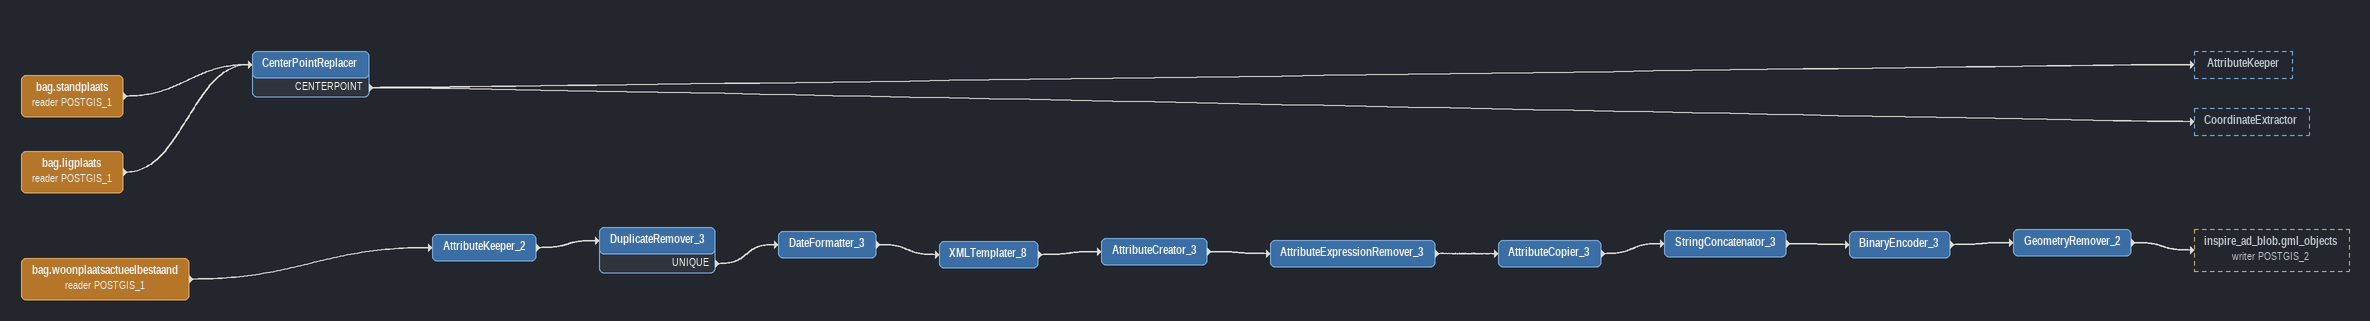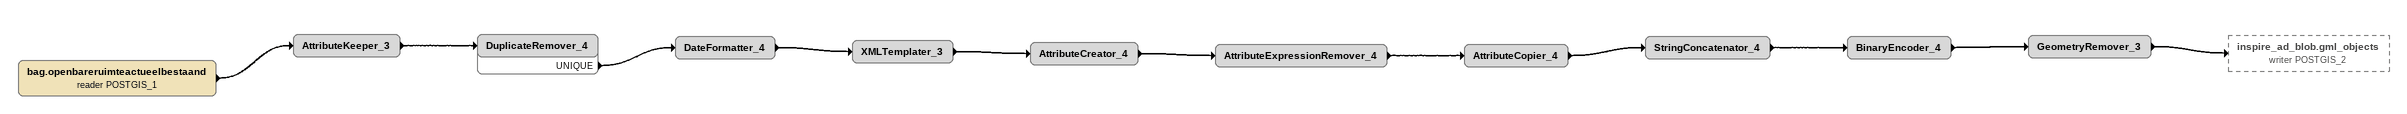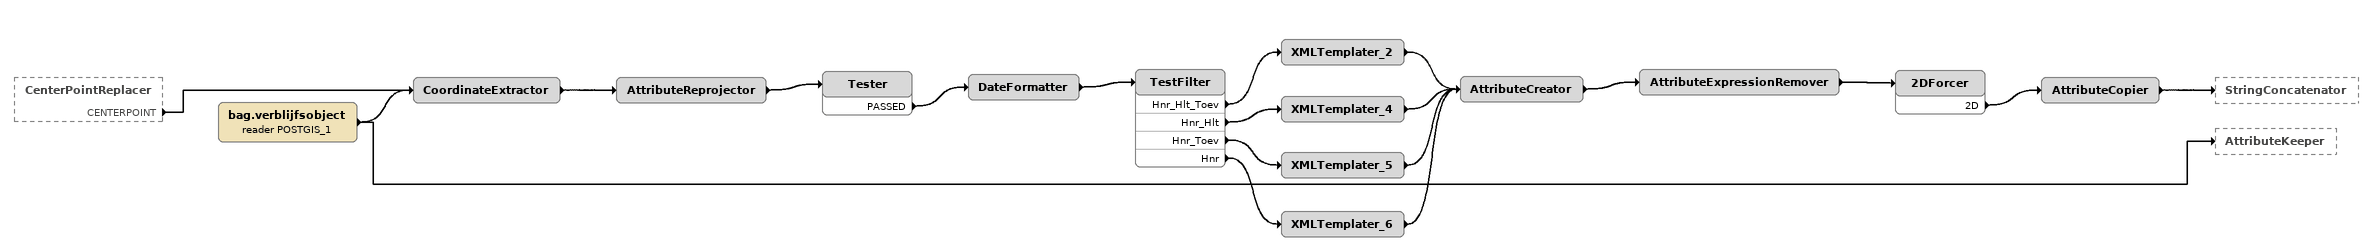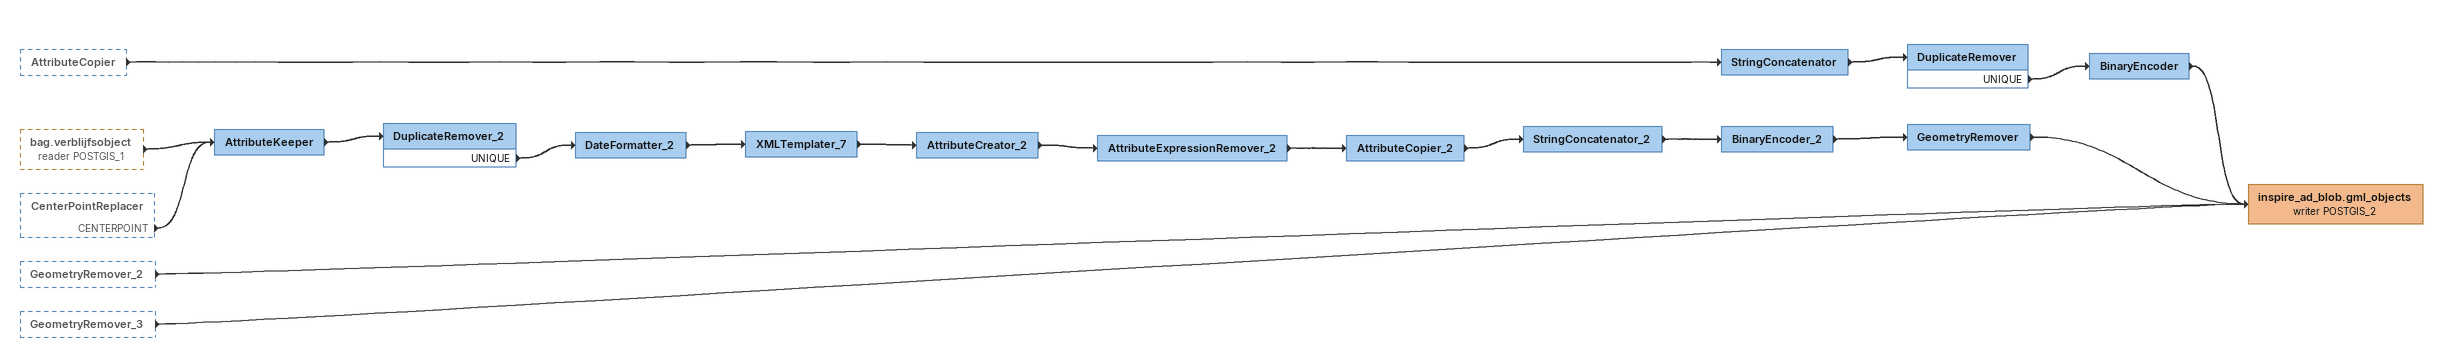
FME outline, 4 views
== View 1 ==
bag.standplaats (reader POSTGIS_1)
    -> CenterPointReplacer
bag.ligplaats (reader POSTGIS_1)
    -> CenterPointReplacer
CenterPointReplacer
    CENTERPOINT -> AttributeKeeper
    CENTERPOINT -> CoordinateExtractor
bag.woonplaatsactueelbestaand (reader POSTGIS_1)
    -> AttributeKeeper_2
AttributeKeeper_2
    -> DuplicateRemover_3
DuplicateRemover_3
    UNIQUE -> DateFormatter_3
DateFormatter_3
    -> XMLTemplater_8
XMLTemplater_8
    -> AttributeCreator_3
AttributeCreator_3
    -> AttributeExpressionRemover_3
AttributeExpressionRemover_3
    -> AttributeCopier_3
AttributeCopier_3
    -> StringConcatenator_3
StringConcatenator_3
    -> BinaryEncoder_3
BinaryEncoder_3
    -> GeometryRemover_2
GeometryRemover_2
    -> inspire_ad_blob.gml_objects (writer POSTGIS_2)

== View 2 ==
bag.openbareruimteactueelbestaand (reader POSTGIS_1)
    -> AttributeKeeper_3
AttributeKeeper_3
    -> DuplicateRemover_4
DuplicateRemover_4
    UNIQUE -> DateFormatter_4
DateFormatter_4
    -> XMLTemplater_3
XMLTemplater_3
    -> AttributeCreator_4
AttributeCreator_4
    -> AttributeExpressionRemover_4
AttributeExpressionRemover_4
    -> AttributeCopier_4
AttributeCopier_4
    -> StringConcatenator_4
StringConcatenator_4
    -> BinaryEncoder_4
BinaryEncoder_4
    -> GeometryRemover_3
GeometryRemover_3
    -> inspire_ad_blob.gml_objects (writer POSTGIS_2)

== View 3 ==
CenterPointReplacer [outside]
    CENTERPOINT -> CoordinateExtractor
bag.verblijfsobject (reader POSTGIS_1)
    -> CoordinateExtractor
    -> AttributeKeeper
CoordinateExtractor
    -> AttributeReprojector
AttributeReprojector
    -> Tester
Tester
    PASSED -> DateFormatter
DateFormatter
    -> TestFilter
TestFilter
    Hnr_Hlt_Toev -> XMLTemplater_2
    Hnr_Hlt -> XMLTemplater_4
    Hnr_Toev -> XMLTemplater_5
    Hnr -> XMLTemplater_6
XMLTemplater_2
    -> AttributeCreator
XMLTemplater_4
    -> AttributeCreator
XMLTemplater_5
    -> AttributeCreator
XMLTemplater_6
    -> AttributeCreator
AttributeCreator
    -> AttributeExpressionRemover
AttributeExpressionRemover
    -> 2DForcer
2DForcer
    2D -> AttributeCopier
AttributeCopier
    -> StringConcatenator

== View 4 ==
AttributeCopier [outside]
    -> StringConcatenator
bag.verblijfsobject (reader POSTGIS_1) [outside]
    -> AttributeKeeper
CenterPointReplacer [outside]
    CENTERPOINT -> AttributeKeeper
GeometryRemover_2 [outside]
    -> inspire_ad_blob.gml_objects (writer POSTGIS_2)
GeometryRemover_3 [outside]
    -> inspire_ad_blob.gml_objects (writer POSTGIS_2)
StringConcatenator
    -> DuplicateRemover
DuplicateRemover
    UNIQUE -> BinaryEncoder
BinaryEncoder
    -> inspire_ad_blob.gml_objects (writer POSTGIS_2)
AttributeKeeper
    -> DuplicateRemover_2
DuplicateRemover_2
    UNIQUE -> DateFormatter_2
DateFormatter_2
    -> XMLTemplater_7
XMLTemplater_7
    -> AttributeCreator_2
AttributeCreator_2
    -> AttributeExpressionRemover_2
AttributeExpressionRemover_2
    -> AttributeCopier_2
AttributeCopier_2
    -> StringConcatenator_2
StringConcatenator_2
    -> BinaryEncoder_2
BinaryEncoder_2
    -> GeometryRemover
GeometryRemover
    -> inspire_ad_blob.gml_objects (writer POSTGIS_2)
inspire_ad_blob.gml_objects (writer POSTGIS_2)
